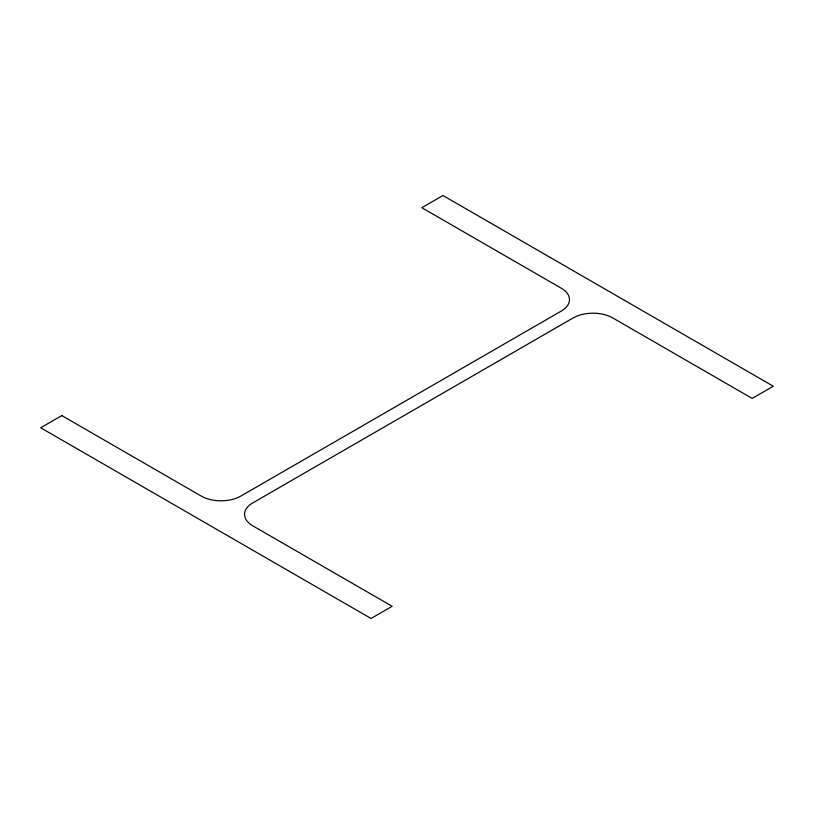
<?xml version="1.0" encoding="UTF-8"?>
<svg xmlns="http://www.w3.org/2000/svg" width="814" height="814" viewBox="0 0 814 814"><rect width="100%" height="100%" fill="white"/><g stroke="black" fill="none" stroke-linecap="round" stroke-linejoin="round"><path stroke-width="1.22" d="M61.823 415.578L40.7 427.767L371.031 618.477L392.155 606.288L252.727 525.793A28.002 16.168 0 0 1 252.727 502.93L573.158 317.928A28.002 16.168 0 0 1 612.759 317.928L752.177 398.422L773.3 386.233L442.969 195.523L421.845 207.712L561.273 288.207A28.002 16.168 0 0 1 561.273 311.07L240.842 496.072A28.002 16.168 0 0 1 201.241 496.072L61.823 415.578"/></g></svg>
